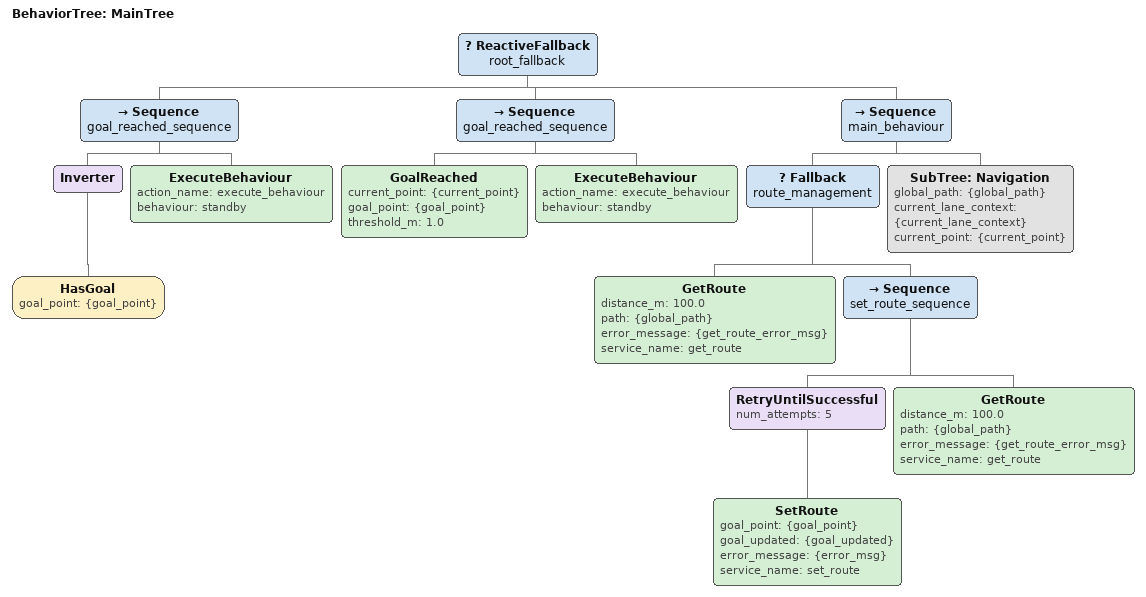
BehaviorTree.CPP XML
<root BTCPP_format="4" main_tree_to_execute="MainTree">
  <include path="subtrees/navigation.xml" />

  <BehaviorTree ID="MainTree">
    <ReactiveFallback name="root_fallback">
      <!-- 1. Do we have a goal -->

      <Sequence name="goal_reached_sequence">
        <Inverter>
          <HasGoal goal_point="{goal_point}" />
        </Inverter>
        <ExecuteBehaviour action_name="execute_behaviour" behaviour="standby" />
      </Sequence>

      <!-- 1. Goal Reached Check -->

      <Sequence name="goal_reached_sequence">

        <GoalReached
          current_point="{current_point}"
          goal_point="{goal_point}"
          threshold_m="1.0" />
        <ExecuteBehaviour action_name="execute_behaviour" behaviour="standby" />
      </Sequence>

      <!-- 2. Main mission logic (Simplified for testing) -->
      <Sequence name="main_behaviour">
        <Fallback name="route_management">
          <!-- Try to get the current route -->
          <GetRoute
            distance_m="100.0"
            path="{global_path}"
            error_message="{get_route_error_msg}"
            service_name="get_route"
          />

          <!-- If GetRoute fails, try to set a new route -->
          <Sequence name="set_route_sequence">
            <RetryUntilSuccessful num_attempts="5">
              <SetRoute
                  goal_point="{goal_point}"
                  goal_updated="{goal_updated}"
                  error_message="{error_msg}"
                  service_name="set_route"
              />
            </RetryUntilSuccessful>

            <GetRoute
              distance_m="100.0"
              path="{global_path}"
              error_message="{get_route_error_msg}"
              service_name="get_route"
            />
          </Sequence>
        </Fallback>

        <!-- Lane Navigation Logic -->
        <SubTree ID="Navigation"
                 global_path="{global_path}"
                 current_lane_context="{current_lane_context}"
                 current_point="{current_point}" />
      </Sequence>
    </ReactiveFallback>
  </BehaviorTree>
</root>
